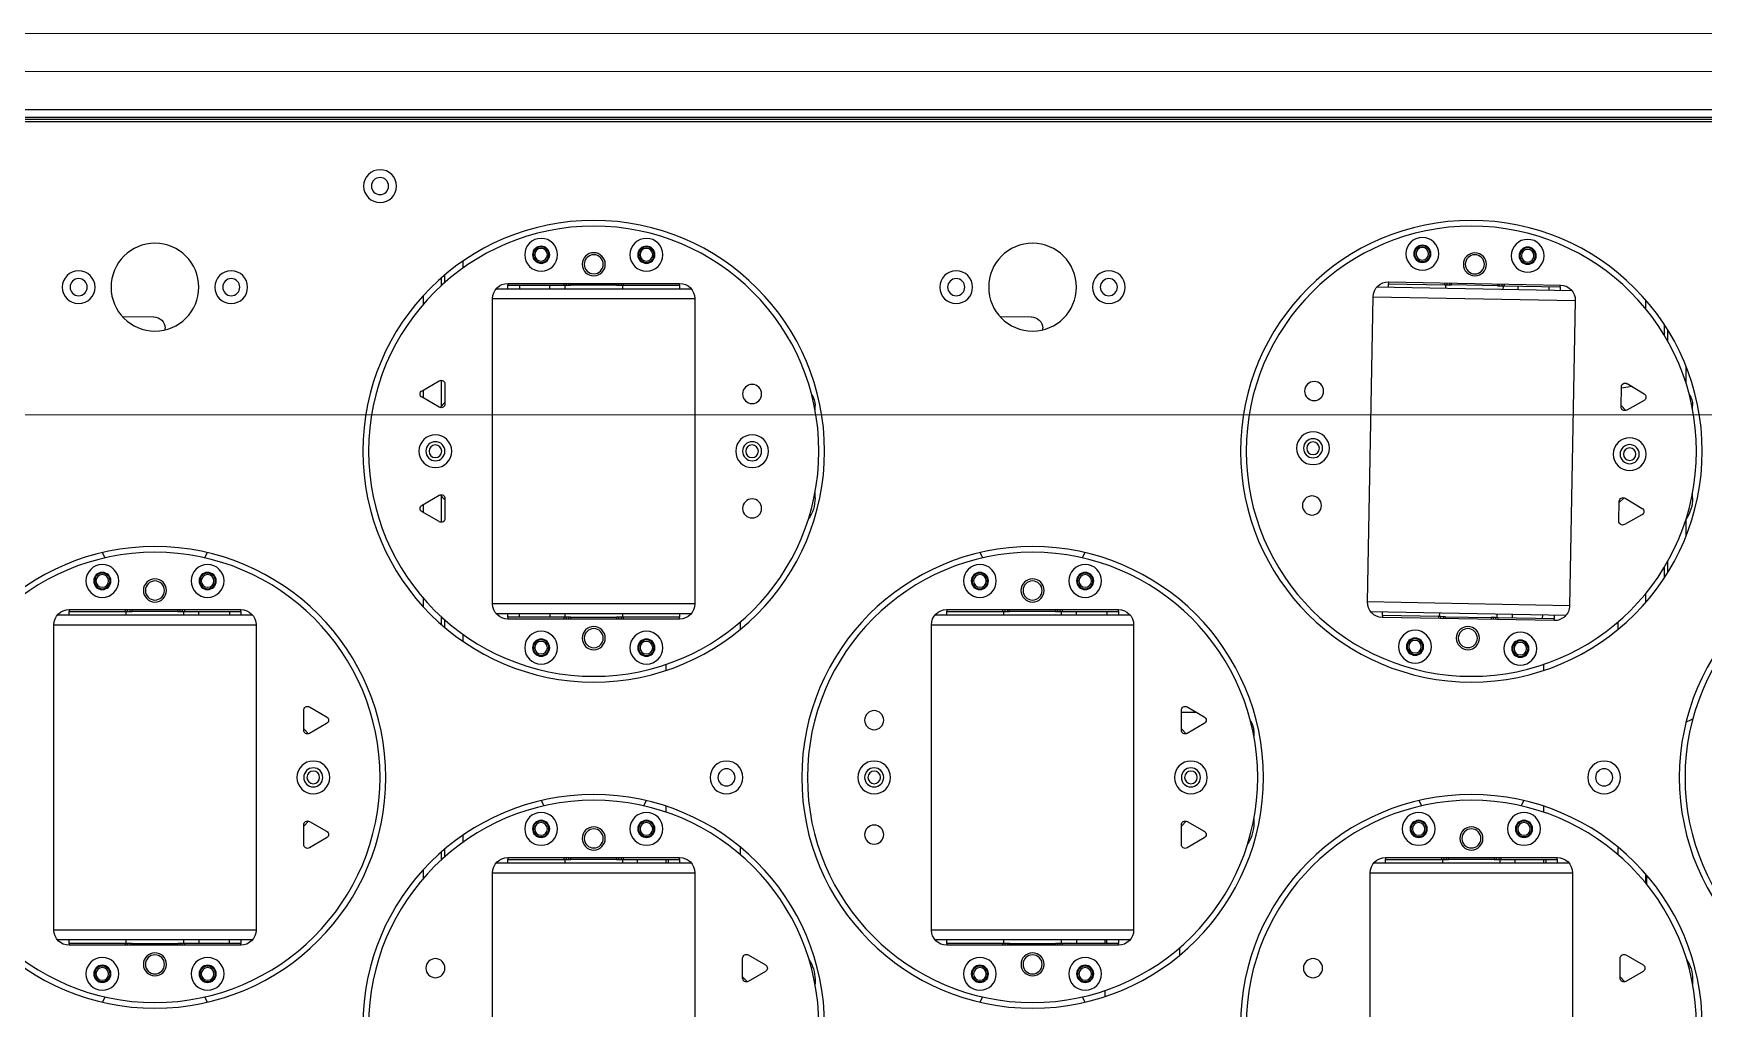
# Model space of a CAD drawing. Header units: millimetres. Extents: x 845401 to 948039, y 511594 to 550263.
# Drawn here: x 927700.8 to 928138.5, y 532336.1 to 532591.8 of the extents above; entities that cross this region are included whole.
import ezdxf

# ---------------------------------------------------------------- set-up
doc = ezdxf.new("R2010")
doc.units = ezdxf.units.MM
doc.layers.add('00', color=7, linetype='Continuous')
doc.layers.add('8101-0023040DXF_CONTINUOUS_LINE', color=7, linetype='Continuous', lineweight=18)
doc.layers.add('A-剖-0.10mm.......SECT-L01', color=255, linetype='Continuous', lineweight=18)

# ---------------------------------------------------------------- blocks, each defined once
blk = doc.blocks.new('1260包胶摆轮')
at = {"color": 7, "linetype": 'Continuous', "lineweight": 25}
for p, q in [((4842467.88, 878166.8), (4842467.88, 878086.8)), ((4842520.88, 878086.8), (4842520.88, 878166.8)), ((4842697.88, 878166.8), (4842697.88, 878086.8)), ((4842750.88, 878086.8), (4842750.88, 878166.8)), ((4842628.38, 878119.24), (4842628.38, 878117.66)), ((4842533.38, 878114.05), (4842534.64, 878115.36)), ((4842533.38, 878114.4), (4842533.38, 878109.2)), ((4842539.38, 878112.66), (4842534.88, 878115.26)), ((4842552.38, 878114.8), (4842552.38, 878115.96)), ((4842763.38, 878114.05), (4842764.64, 878115.36)), ((4842763.38, 878114.4), (4842763.38, 878109.2)), ((4842769.38, 878112.66), (4842764.88, 878115.26)), ((4842782.38, 878114.8), (4842782.38, 878115.96)), ((4842534.88, 878108.33), (4842539.38, 878110.93)), ((4842647.88, 878106.51), (4842647.88, 878108.47)), ((4842764.88, 878108.33), (4842769.38, 878110.93)), ((4842353.76, 878104.3), (4842405.01, 878104.3)), ((4842401.88, 878105.8), (4842356.88, 878105.8)), ((4842356.88, 878105.3), (4842356.88, 878105.8)), ((4842371.63, 878105.3), (4842356.88, 878105.3)), ((4842356.88, 878105.3), (4842356.88, 878104.3)), ((4842371.63, 878105.8), (4842371.63, 878105.3)), ((4842372.22, 878105.3), (4842371.63, 878105.3)), ((4842371.88, 878105.3), (4842371.88, 878104.3)), ((4842372.8, 878105.3), (4842372.22, 878105.3)), ((4842373.38, 878105.3), (4842372.8, 878105.3)), ((4842373.38, 878105.8), (4842373.38, 878105.3)), ((4842373.38, 878105.3), (4842385.38, 878105.3)), ((4842385.38, 878105.3), (4842385.38, 878105.8)), ((4842385.97, 878105.3), (4842385.38, 878105.3)), ((4842386.55, 878105.3), (4842385.97, 878105.3)), ((4842387.13, 878105.3), (4842386.55, 878105.3)), ((4842386.88, 878104.3), (4842386.88, 878105.3)), ((4842387.13, 878105.3), (4842387.13, 878105.8)), ((4842401.88, 878105.3), (4842387.13, 878105.3)), ((4842390.88, 878104.3), (4842390.88, 878105.3)), ((4842398.88, 878105.3), (4842398.88, 878104.3)), ((4842401.88, 878105.8), (4842401.88, 878105.3)), ((4842401.88, 878104.3), (4842401.88, 878105.3)), ((4842583.76, 878104.3), (4842635.01, 878104.3)), ((4842631.88, 878105.8), (4842586.88, 878105.8)), ((4842586.88, 878105.3), (4842586.88, 878105.8)), ((4842601.63, 878105.3), (4842586.88, 878105.3)), ((4842586.88, 878105.3), (4842586.88, 878104.3)), ((4842601.63, 878105.8), (4842601.63, 878105.3)), ((4842602.22, 878105.3), (4842601.63, 878105.3)), ((4842601.88, 878105.3), (4842601.88, 878104.3)), ((4842602.8, 878105.3), (4842602.22, 878105.3)), ((4842603.38, 878105.3), (4842602.8, 878105.3)), ((4842603.38, 878105.8), (4842603.38, 878105.3)), ((4842603.38, 878105.3), (4842615.38, 878105.3)), ((4842615.38, 878105.3), (4842615.38, 878105.8)), ((4842615.97, 878105.3), (4842615.38, 878105.3)), ((4842616.55, 878105.3), (4842615.97, 878105.3)), ((4842617.13, 878105.3), (4842616.55, 878105.3)), ((4842616.88, 878104.3), (4842616.88, 878105.3)), ((4842617.13, 878105.3), (4842617.13, 878105.8)), ((4842631.88, 878105.3), (4842617.13, 878105.3)), ((4842620.88, 878104.3), (4842620.88, 878105.3)), ((4842628.38, 878105.3), (4842628.38, 878104.3)), ((4842628.88, 878105.3), (4842628.88, 878104.3)), ((4842631.88, 878105.8), (4842631.88, 878105.3)), ((4842631.88, 878104.3), (4842631.88, 878105.3)), ((4842352.88, 878101.8), (4842352.88, 878021.8)), ((4842405.88, 878021.8), (4842405.88, 878101.8)), ((4842582.88, 878101.8), (4842582.88, 878021.8)), ((4842635.88, 878021.8), (4842635.88, 878101.8)), ((4842770.38, 878089.85), (4842770.38, 878087.5)), ((4842454.38, 878081.41), (4842454.38, 878083.43)), ((4842455.38, 878082.53), (4842455.38, 878080.55)), ((4842520.01, 878084.3), (4842468.76, 878084.3)), ((4842471.88, 878084.3), (4842471.88, 878083.3)), ((4842471.88, 878083.3), (4842486.63, 878083.3)), ((4842471.88, 878082.8), (4842471.88, 878083.3)), ((4842471.88, 878082.8), (4842516.88, 878082.8)), ((4842486.63, 878083.3), (4842486.63, 878082.8)), ((4842486.63, 878083.3), (4842487.22, 878083.3)), ((4842486.88, 878084.3), (4842486.88, 878083.3)), ((4842487.22, 878083.3), (4842487.8, 878083.3)), ((4842487.8, 878083.3), (4842488.38, 878083.3)), ((4842500.38, 878083.3), (4842488.38, 878083.3)), ((4842488.38, 878083.3), (4842488.38, 878082.8)), ((4842500.38, 878082.8), (4842500.38, 878083.3)), ((4842500.38, 878083.3), (4842500.97, 878083.3)), ((4842500.97, 878083.3), (4842501.55, 878083.3)), ((4842501.55, 878083.3), (4842502.13, 878083.3)), ((4842501.88, 878083.3), (4842501.88, 878084.3)), ((4842502.13, 878082.8), (4842502.13, 878083.3)), ((4842502.13, 878083.3), (4842516.88, 878083.3)), ((4842505.88, 878084.3), (4842505.88, 878083.3)), ((4842513.38, 878084.3), (4842513.38, 878083.3)), ((4842513.88, 878083.3), (4842513.88, 878084.3)), ((4842516.88, 878083.3), (4842516.88, 878084.3)), ((4842516.88, 878083.3), (4842516.88, 878082.8)), ((4842532.88, 878082.09), (4842532.88, 878080.13)), ((4842750.01, 878084.3), (4842698.76, 878084.3)), ((4842701.88, 878084.3), (4842701.88, 878083.3)), ((4842701.88, 878083.3), (4842716.63, 878083.3)), ((4842701.88, 878082.8), (4842701.88, 878083.3)), ((4842701.88, 878082.8), (4842746.88, 878082.8)), ((4842716.63, 878083.3), (4842716.63, 878082.8)), ((4842716.63, 878083.3), (4842717.22, 878083.3)), ((4842716.88, 878084.3), (4842716.88, 878083.3)), ((4842717.22, 878083.3), (4842717.8, 878083.3)), ((4842717.8, 878083.3), (4842718.38, 878083.3)), ((4842730.38, 878083.3), (4842718.38, 878083.3)), ((4842718.38, 878083.3), (4842718.38, 878082.8)), ((4842730.38, 878082.8), (4842730.38, 878083.3)), ((4842730.38, 878083.3), (4842730.97, 878083.3)), ((4842730.97, 878083.3), (4842731.55, 878083.3)), ((4842731.55, 878083.3), (4842732.13, 878083.3)), ((4842731.88, 878083.3), (4842731.88, 878084.3)), ((4842732.13, 878082.8), (4842732.13, 878083.3)), ((4842732.13, 878083.3), (4842746.88, 878083.3)), ((4842735.88, 878084.3), (4842735.88, 878083.3)), ((4842743.38, 878084.3), (4842743.38, 878083.3)), ((4842743.88, 878083.3), (4842743.88, 878084.3)), ((4842746.88, 878083.3), (4842746.88, 878084.3)), ((4842746.88, 878083.3), (4842746.88, 878082.8)), ((4842762.88, 878082.09), (4842762.88, 878080.13)), ((4842418.38, 878079.4), (4842418.38, 878074.2)), ((4842424.38, 878077.66), (4842419.88, 878080.26)), ((4842648.38, 878079.4), (4842648.38, 878074.2)), ((4842654.38, 878077.66), (4842649.88, 878080.26)), ((4842419.64, 878073.23), (4842418.38, 878074.54)), ((4842419.88, 878073.33), (4842424.38, 878075.93)), ((4842649.64, 878073.23), (4842648.38, 878074.54)), ((4842649.88, 878073.33), (4842654.38, 878075.93)), ((4842667.38, 878072.63), (4842667.38, 878073.8)), ((4842513.38, 878070.94), (4842513.38, 878069.36)), ((4842743.38, 878070.94), (4842743.38, 878069.36)), ((4842667.38, 878049.8), (4842667.38, 878050.96)), ((4842418.38, 878049.05), (4842419.64, 878050.36)), ((4842418.38, 878049.4), (4842418.38, 878044.2)), ((4842424.38, 878047.66), (4842419.88, 878050.26)), ((4842648.38, 878049.05), (4842649.64, 878050.36)), ((4842648.38, 878049.4), (4842648.38, 878044.2)), ((4842654.38, 878047.66), (4842649.88, 878050.26)), ((4842419.88, 878043.33), (4842424.38, 878045.93)), ((4842652.42, 878044.8), (4842648.38, 878044.8)), ((4842649.88, 878043.33), (4842654.38, 878045.93)), ((4842513.38, 878033.74), (4842513.38, 878032.16)), ((4842743.38, 878033.74), (4842743.38, 878032.16)), ((4842454.38, 878019.67), (4842454.38, 878021.69)), ((4842455.38, 878022.55), (4842455.38, 878020.57)), ((4842516.88, 878020.3), (4842471.88, 878020.3)), ((4842471.88, 878019.8), (4842471.88, 878020.3)), ((4842486.63, 878019.8), (4842471.88, 878019.8)), ((4842471.88, 878019.8), (4842471.88, 878018.8)), ((4842474.88, 878019.8), (4842474.88, 878018.8)), ((4842482.88, 878018.8), (4842482.88, 878019.8)), ((4842486.63, 878020.3), (4842486.63, 878019.8)), ((4842487.22, 878019.8), (4842486.63, 878019.8)), ((4842486.88, 878019.8), (4842486.88, 878018.8)), ((4842487.79, 878019.8), (4842487.22, 878019.8)), ((4842488.38, 878019.8), (4842487.79, 878019.8)), ((4842488.38, 878020.3), (4842488.38, 878019.8)), ((4842488.38, 878019.8), (4842500.38, 878019.8)), ((4842500.38, 878019.8), (4842500.38, 878020.3)), ((4842500.97, 878019.8), (4842500.38, 878019.8)), ((4842501.54, 878019.8), (4842500.97, 878019.8)), ((4842502.13, 878019.8), (4842501.54, 878019.8)), ((4842501.88, 878018.8), (4842501.88, 878019.8)), ((4842502.13, 878019.8), (4842502.13, 878020.3)), ((4842516.88, 878019.8), (4842502.13, 878019.8)), ((4842516.88, 878020.3), (4842516.88, 878019.8)), ((4842516.88, 878018.8), (4842516.88, 878019.8)), ((4842532.88, 878022.97), (4842532.88, 878021.01)), ((4842746.05, 878020.71), (4842701.06, 878019.87)), ((4842701.07, 878019.37), (4842701.06, 878019.87)), ((4842715.81, 878020.15), (4842715.82, 878019.65)), ((4842717.56, 878020.18), (4842717.57, 878019.68)), ((4842717.57, 878019.68), (4842729.57, 878019.9)), ((4842729.57, 878019.9), (4842729.56, 878020.4)), ((4842730.15, 878019.91), (4842729.57, 878019.9)), ((4842730.73, 878019.92), (4842730.15, 878019.91)), ((4842731.32, 878019.94), (4842730.73, 878019.92)), ((4842731.08, 878018.93), (4842731.07, 878019.93)), ((4842731.32, 878019.94), (4842731.31, 878020.44)), ((4842746.06, 878020.21), (4842731.32, 878019.94)), ((4842735.08, 878019.01), (4842735.07, 878020.01)), ((4842743.06, 878020.15), (4842743.08, 878019.16)), ((4842746.05, 878020.71), (4842746.06, 878020.21)), ((4842746.08, 878019.21), (4842746.06, 878020.21)), ((4842762.88, 878022.97), (4842762.88, 878021.01)), ((4842405.01, 878019.3), (4842353.76, 878019.3)), ((4842356.88, 878019.3), (4842356.88, 878018.3)), ((4842356.88, 878017.8), (4842356.88, 878018.3)), ((4842356.88, 878018.3), (4842371.63, 878018.3)), ((4842356.88, 878017.8), (4842401.88, 878017.8)), ((4842371.63, 878018.3), (4842371.63, 878017.8)), ((4842371.63, 878018.3), (4842372.22, 878018.3)), ((4842371.88, 878019.3), (4842371.88, 878018.3)), ((4842372.22, 878018.3), (4842372.8, 878018.3)), ((4842372.8, 878018.3), (4842373.38, 878018.3)), ((4842385.38, 878018.3), (4842373.38, 878018.3)), ((4842373.38, 878018.3), (4842373.38, 878017.8)), ((4842385.38, 878017.8), (4842385.38, 878018.3)), ((4842385.38, 878018.3), (4842385.97, 878018.3)), ((4842385.97, 878018.3), (4842386.55, 878018.3)), ((4842386.55, 878018.3), (4842387.13, 878018.3)), ((4842386.88, 878018.3), (4842386.88, 878019.3)), ((4842387.13, 878017.8), (4842387.13, 878018.3)), ((4842387.13, 878018.3), (4842401.88, 878018.3)), ((4842390.88, 878019.3), (4842390.88, 878018.3)), ((4842398.88, 878018.3), (4842398.88, 878019.3)), ((4842401.88, 878018.3), (4842401.88, 878019.3)), ((4842401.88, 878018.3), (4842401.88, 878017.8)), ((4842467.88, 878016.3), (4842467.88, 877936.3)), ((4842468.76, 878018.8), (4842520, 878018.8)), ((4842520.88, 877936.3), (4842520.88, 878016.3)), ((4842635.01, 878019.3), (4842583.76, 878019.3)), ((4842586.88, 878019.3), (4842586.88, 878018.3)), ((4842586.88, 878018.3), (4842601.63, 878018.3)), ((4842586.88, 878017.8), (4842586.88, 878018.3)), ((4842586.88, 878017.8), (4842631.88, 878017.8)), ((4842601.63, 878018.3), (4842601.63, 878017.8)), ((4842601.63, 878018.3), (4842602.22, 878018.3)), ((4842601.88, 878019.3), (4842601.88, 878018.3)), ((4842602.22, 878018.3), (4842602.8, 878018.3)), ((4842602.8, 878018.3), (4842603.38, 878018.3)), ((4842615.38, 878018.3), (4842603.38, 878018.3)), ((4842603.38, 878018.3), (4842603.38, 878017.8)), ((4842615.38, 878017.8), (4842615.38, 878018.3)), ((4842615.38, 878018.3), (4842615.97, 878018.3)), ((4842615.97, 878018.3), (4842616.55, 878018.3)), ((4842616.55, 878018.3), (4842617.13, 878018.3)), ((4842616.88, 878018.3), (4842616.88, 878019.3)), ((4842617.13, 878017.8), (4842617.13, 878018.3)), ((4842617.13, 878018.3), (4842631.88, 878018.3)), ((4842620.88, 878019.3), (4842620.88, 878018.3)), ((4842628.88, 878018.3), (4842628.88, 878019.3)), ((4842631.88, 878018.3), (4842631.88, 878019.3)), ((4842631.88, 878018.3), (4842631.88, 878017.8)), ((4842697.14, 878015.8), (4842698.63, 877935.81)), ((4842697.97, 878018.31), (4842749.2, 878019.27)), ((4842715.82, 878019.65), (4842701.07, 878019.37)), ((4842701.07, 878019.37), (4842701.09, 878018.37)), ((4842716.4, 878019.66), (4842715.82, 878019.65)), ((4842716.07, 878019.65), (4842716.09, 878018.65)), ((4842716.98, 878019.67), (4842716.4, 878019.66)), ((4842717.57, 878019.68), (4842716.98, 878019.67)), ((4842751.62, 877936.8), (4842750.13, 878016.79)), ((4842774.89, 878006.8), (4842774.89, 878009.61)), ((4842775.89, 878008.04), (4842775.89, 878005.07)), ((4842453.88, 877994.76), (4842449.38, 877992.16)), ((4842454.38, 877988), (4842454.38, 877994.9)), ((4842455.38, 877988.7), (4842455.38, 877993.9)), ((4842763.04, 877994.62), (4842763.14, 877989.43)), ((4842769.08, 877993), (4842764.53, 877995.52)), ((4842449.38, 877990.43), (4842453.88, 877987.83)), ((4842764.41, 877988.48), (4842763.14, 877989.77)), ((4842764.66, 877988.59), (4842769.11, 877991.27)), ((4842455.38, 877989.04), (4842454.13, 877987.73)), ((4842552.38, 877988.55), (4842552.38, 877987.11)), ((4842782.38, 877988.55), (4842782.38, 877987.11)), ((4842453.88, 877964.76), (4842449.38, 877962.16)), ((4842454.13, 877964.86), (4842455.38, 877963.55)), ((4842454.38, 877957.7), (4842454.38, 877964.6)), ((4842455.38, 877958.7), (4842455.38, 877963.9)), ((4842552.38, 877965.48), (4842552.38, 877964.3)), ((4842763.61, 877964.29), (4842764.84, 877965.62)), ((4842763.61, 877964.63), (4842763.7, 877959.43)), ((4842769.64, 877963.01), (4842765.09, 877965.52)), ((4842782.38, 877965.48), (4842782.38, 877964.3)), ((4842449.38, 877960.43), (4842453.88, 877957.83)), ((4842765.22, 877958.59), (4842769.67, 877961.28)), ((4842774.89, 877942.99), (4842774.89, 877945.8)), ((4842775.89, 877947.52), (4842775.89, 877944.55)), ((4842379.02, 877941.09), (4842371.02, 877941.2)), ((4842382.07, 877944.48), (4842382.06, 877944.05)), ((4842609.02, 877941.09), (4842601.02, 877941.2)), ((4842612.07, 877944.48), (4842612.06, 877944.05)), ((4842454.38, 877930.91), (4842454.38, 877932.93)), ((4842454.38, 877932.8), (4842454.52, 877932.8)), ((4842520, 877933.8), (4842468.76, 877933.8)), ((4842471.88, 877933.8), (4842471.88, 877932.8)), ((4842471.88, 877932.3), (4842471.88, 877932.8)), ((4842471.88, 877932.8), (4842486.63, 877932.8)), ((4842471.88, 877932.3), (4842516.88, 877932.3)), ((4842474.88, 877932.8), (4842474.88, 877933.8)), ((4842482.88, 877933.8), (4842482.88, 877932.8)), ((4842486.63, 877932.8), (4842486.63, 877932.3)), ((4842486.63, 877932.8), (4842487.22, 877932.8)), ((4842486.88, 877933.8), (4842486.88, 877932.8)), ((4842487.22, 877932.8), (4842487.79, 877932.8)), ((4842487.79, 877932.8), (4842488.38, 877932.8)), ((4842500.38, 877932.8), (4842488.38, 877932.8)), ((4842488.38, 877932.8), (4842488.38, 877932.3)), ((4842500.38, 877932.3), (4842500.38, 877932.8)), ((4842500.38, 877932.8), (4842500.97, 877932.8)), ((4842500.97, 877932.8), (4842501.54, 877932.8)), ((4842501.54, 877932.8), (4842502.13, 877932.8)), ((4842501.88, 877932.8), (4842501.88, 877933.8)), ((4842502.13, 877932.8), (4842516.88, 877932.8)), ((4842502.13, 877932.3), (4842502.13, 877932.8)), ((4842516.88, 877932.8), (4842516.88, 877933.8)), ((4842516.88, 877932.8), (4842516.88, 877932.3)), ((4842750.79, 877934.28), (4842699.56, 877933.33)), ((4842702.68, 877933.39), (4842702.7, 877932.39)), ((4842702.7, 877932.39), (4842717.44, 877932.66)), ((4842702.71, 877931.89), (4842702.7, 877932.39)), ((4842702.71, 877931.89), (4842747.7, 877932.73)), ((4842717.44, 877932.66), (4842718.03, 877932.67)), ((4842717.44, 877932.66), (4842717.45, 877932.16)), ((4842717.68, 877933.67), (4842717.69, 877932.67)), ((4842718.03, 877932.67), (4842718.61, 877932.68)), ((4842718.61, 877932.68), (4842719.19, 877932.69)), ((4842731.19, 877932.92), (4842719.19, 877932.69)), ((4842719.19, 877932.69), (4842719.2, 877932.19)), ((4842731.19, 877932.92), (4842731.78, 877932.93)), ((4842731.2, 877932.42), (4842731.19, 877932.92)), ((4842731.78, 877932.93), (4842732.36, 877932.94)), ((4842732.36, 877932.94), (4842732.94, 877932.95)), ((4842732.69, 877932.95), (4842732.67, 877933.95)), ((4842732.94, 877932.95), (4842747.69, 877933.23)), ((4842732.95, 877932.45), (4842732.94, 877932.95)), ((4842736.67, 877934.02), (4842736.69, 877933.02)), ((4842744.69, 877933.17), (4842744.67, 877934.17)), ((4842747.69, 877933.23), (4842747.67, 877934.23)), ((4842747.69, 877933.23), (4842747.7, 877932.73)), ((4842455.38, 877932.03), (4842455.38, 877930.05)), ((4841954.98, 877889.9), (4843148.78, 877889.9)), ((4843148.18, 877886.8), (4841955.59, 877886.8))]:
    blk.add_line(p, q, dxfattribs=at)
at = {"color": 8, "linetype": 'Continuous', "lineweight": 25}
for p, q in [((4842372.22, 878105.8), (4842372.22, 878105.3)), ((4842372.8, 878105.3), (4842372.8, 878105.8)), ((4842385.97, 878105.8), (4842385.97, 878105.3)), ((4842386.55, 878105.3), (4842386.55, 878105.8)), ((4842602.22, 878105.8), (4842602.22, 878105.3)), ((4842602.8, 878105.3), (4842602.8, 878105.8)), ((4842615.97, 878105.8), (4842615.97, 878105.3)), ((4842616.55, 878105.3), (4842616.55, 878105.8)), ((4842405.88, 878101.8), (4842352.88, 878101.8)), ((4842635.88, 878101.8), (4842582.88, 878101.8)), ((4842449.64, 878086.07), (4842449.64, 878088.34)), ((4842467.88, 878086.8), (4842520.88, 878086.8)), ((4842697.88, 878086.8), (4842750.88, 878086.8)), ((4842770.15, 878089.56), (4842770.15, 878087.23)), ((4842487.22, 878083.3), (4842487.22, 878082.8)), ((4842487.8, 878082.8), (4842487.8, 878083.3)), ((4842500.97, 878083.3), (4842500.97, 878082.8)), ((4842501.55, 878082.8), (4842501.55, 878083.3)), ((4842717.22, 878083.3), (4842717.22, 878082.8)), ((4842717.8, 878082.8), (4842717.8, 878083.3)), ((4842730.97, 878083.3), (4842730.97, 878082.8)), ((4842731.55, 878082.8), (4842731.55, 878083.3)), ((4842460.12, 878078.77), (4842460.12, 878076.94)), ((4842460.12, 878026.16), (4842460.12, 878024.33)), ((4842352.88, 878021.8), (4842405.88, 878021.8)), ((4842487.22, 878020.3), (4842487.22, 878019.8)), ((4842487.79, 878019.8), (4842487.79, 878020.3)), ((4842500.97, 878020.3), (4842500.97, 878019.8)), ((4842501.54, 878019.8), (4842501.54, 878020.3)), ((4842582.88, 878021.8), (4842635.88, 878021.8)), ((4842716.4, 878020.16), (4842716.4, 878019.66)), ((4842716.98, 878019.67), (4842716.97, 878020.17)), ((4842730.14, 878020.41), (4842730.15, 878019.91)), ((4842730.73, 878019.92), (4842730.72, 878020.42)), ((4842372.22, 878018.3), (4842372.22, 878017.8)), ((4842372.8, 878017.8), (4842372.8, 878018.3)), ((4842385.97, 878018.3), (4842385.97, 878017.8)), ((4842386.55, 878017.8), (4842386.55, 878018.3)), ((4842449.64, 878014.76), (4842449.64, 878017.02)), ((4842520.88, 878016.3), (4842467.88, 878016.3)), ((4842602.22, 878018.3), (4842602.22, 878017.8)), ((4842602.8, 878017.8), (4842602.8, 878018.3)), ((4842615.97, 878018.3), (4842615.97, 878017.8)), ((4842616.55, 878017.8), (4842616.55, 878018.3)), ((4842750.13, 878016.79), (4842697.14, 878015.8)), ((4842770.15, 878015.87), (4842770.15, 878013.53)), ((4842780.62, 877994.13), (4842780.62, 877998.6)), ((4842449.64, 877990.28), (4842449.64, 877992.32)), ((4842449.64, 877960.28), (4842449.64, 877962.32)), ((4842780.62, 877954), (4842780.62, 877958.47)), ((4842449.64, 877935.57), (4842449.64, 877937.83)), ((4842698.63, 877935.81), (4842751.62, 877936.8)), ((4842770.15, 877939.07), (4842770.15, 877936.73)), ((4842467.88, 877936.3), (4842520.88, 877936.3)), ((4842487.22, 877932.8), (4842487.22, 877932.3)), ((4842487.79, 877932.3), (4842487.79, 877932.8)), ((4842500.97, 877932.8), (4842500.97, 877932.3)), ((4842501.54, 877932.3), (4842501.54, 877932.8)), ((4842718.03, 877932.67), (4842718.04, 877932.17)), ((4842718.62, 877932.18), (4842718.61, 877932.68)), ((4842731.78, 877932.93), (4842731.79, 877932.43)), ((4842732.37, 877932.44), (4842732.36, 877932.94)), ((4842460.12, 877928.27), (4842460.12, 877926.44))]:
    blk.add_line(p, q, dxfattribs=at)
at = {"color": 7, "linetype": 'Continuous', "lineweight": 25, "flags": 128}
for points in [[(4842365.67, 878120.72), (4842365.69, 878120.66), (4842366.36, 878119.34)], [(4842392.4, 878119.34), (4842393.07, 878120.66), (4842393.1, 878120.72)], [(4842595.67, 878120.72), (4842595.69, 878120.66), (4842596.36, 878119.34)], [(4842622.4, 878119.34), (4842623.07, 878120.66), (4842623.1, 878120.72)], [(4842481.36, 878069.25), (4842481.2, 878068.96), (4842480.67, 878067.87)], [(4842508.1, 878067.87), (4842507.56, 878068.96), (4842507.4, 878069.25)], [(4842711.36, 878069.25), (4842711.2, 878068.96), (4842710.67, 878067.87)], [(4842738.1, 878067.87), (4842737.56, 878068.96), (4842737.4, 878069.25)], [(4842780.62, 878047.34), (4842782.08, 878046.61), (4842782.41, 878046.45)], [(4842366.36, 878004.25), (4842366.2, 878003.96), (4842365.67, 878002.87)], [(4842393.1, 878002.87), (4842392.56, 878003.96), (4842392.4, 878004.25)], [(4842596.36, 878004.25), (4842596.2, 878003.96), (4842595.67, 878002.87)], [(4842623.1, 878002.87), (4842622.56, 878003.96), (4842622.4, 878004.25)], [(4842766.5, 877959.37), (4842765.37, 877959.48), (4842763.7, 877959.74)]]:
    blk.add_lwpolyline(points, dxfattribs=at)
at = {"color": 7, "linetype": 'Continuous', "lineweight": 25}
for centre, radius in [((4842494.38, 878126.8), 60.5), ((4842724.38, 878126.8), 60.5), ((4842494.38, 878126.8), 59), ((4842724.38, 878126.8), 59), ((4842379.38, 878061.8), 60.5), ((4842379.38, 878061.8), 59), ((4842609.38, 878061.8), 60.5), ((4842609.38, 878061.8), 59), ((4842839.38, 878061.8), 60.5), ((4842839.38, 878061.8), 59), ((4842365.58, 878113.3), 4.3), ((4842393.18, 878113.3), 4.3), ((4842595.58, 878113.3), 4.3), ((4842623.18, 878113.3), 4.3), ((4842365.58, 878113.3), 2.25), ((4842365.58, 878113.3), 2.03), ((4842365.58, 878113.3), 1.65), ((4842379.38, 878110.8), 3.02), ((4842379.38, 878110.8), 2.5), ((4842393.18, 878113.3), 2.25), ((4842393.18, 878113.3), 2.03), ((4842393.18, 878113.3), 1.65), ((4842452.88, 878111.8), 2.5), ((4842595.58, 878113.3), 2.25), ((4842595.58, 878113.3), 2.03), ((4842595.58, 878113.3), 1.65), ((4842609.38, 878110.8), 3.02), ((4842609.38, 878110.8), 2.5), ((4842623.18, 878113.3), 2.25), ((4842623.18, 878113.3), 2.03), ((4842623.18, 878113.3), 1.65), ((4842682.88, 878111.8), 2.5), ((4842480.58, 878075.3), 4.3), ((4842480.58, 878075.3), 2.25), ((4842480.58, 878075.3), 2.03), ((4842480.58, 878075.3), 1.65), ((4842494.38, 878077.8), 3.03), ((4842494.38, 878077.8), 2.5), ((4842508.18, 878075.3), 4.3), ((4842508.18, 878075.3), 2.25), ((4842508.18, 878075.3), 2.03), ((4842508.18, 878075.3), 1.65), ((4842567.88, 878076.8), 2.5), ((4842710.58, 878075.3), 4.3), ((4842710.58, 878075.3), 2.25), ((4842710.58, 878075.3), 2.03), ((4842710.58, 878075.3), 1.65), ((4842724.38, 878077.8), 3.03), ((4842724.38, 878077.8), 2.5), ((4842738.18, 878075.3), 4.3), ((4842738.18, 878075.3), 2.25), ((4842738.18, 878075.3), 2.03), ((4842738.18, 878075.3), 1.65), ((4842420.88, 878061.8), 4.3), ((4842420.88, 878061.8), 2.5), ((4842529.17, 878061.8), 4.3), ((4842529.17, 878061.8), 2.25), ((4842567.88, 878061.8), 4.3), ((4842567.88, 878061.8), 2.5), ((4842650.88, 878061.8), 4.3), ((4842650.88, 878061.8), 2.5), ((4842759.17, 878061.8), 4.3), ((4842759.17, 878061.8), 2.25), ((4842420.88, 878061.8), 1.65), ((4842567.88, 878061.8), 1.65), ((4842650.88, 878061.8), 1.65), ((4842567.88, 878046.8), 2.5), ((4842494.38, 877976.3), 60.5), ((4842494.38, 877976.3), 59), ((4842724.38, 877976.3), 60.5), ((4842724.38, 877976.3), 59), ((4842480.58, 878027.8), 4.3), ((4842480.58, 878027.8), 2.25), ((4842480.58, 878027.8), 2.03), ((4842480.58, 878027.8), 1.65), ((4842508.18, 878027.8), 4.3), ((4842508.18, 878027.8), 2.25), ((4842508.18, 878027.8), 2.03), ((4842508.18, 878027.8), 1.65), ((4842709.62, 878027.53), 4.3), ((4842709.62, 878027.53), 2.25), ((4842709.62, 878027.53), 2.03), ((4842709.62, 878027.53), 1.65), ((4842737.22, 878028.05), 4.3), ((4842737.22, 878028.05), 2.25), ((4842737.22, 878028.05), 2.02), ((4842737.22, 878028.05), 1.65), ((4842494.38, 878025.3), 3.03), ((4842494.38, 878025.3), 2.5), ((4842723.46, 878025.29), 3.03), ((4842723.46, 878025.29), 2.5), ((4842379.38, 878012.8), 3.03), ((4842609.38, 878012.8), 3.03), ((4842365.58, 878010.3), 4.3), ((4842365.58, 878010.3), 2.25), ((4842365.58, 878010.3), 2.03), ((4842365.58, 878010.3), 1.65), ((4842379.38, 878012.8), 2.5), ((4842393.18, 878010.3), 4.3), ((4842393.18, 878010.3), 2.25), ((4842393.18, 878010.3), 2.03), ((4842393.18, 878010.3), 1.65), ((4842595.58, 878010.3), 4.3), ((4842595.58, 878010.3), 2.25), ((4842595.58, 878010.3), 2.03), ((4842595.58, 878010.3), 1.65), ((4842609.38, 878012.8), 2.5), ((4842623.18, 878010.3), 4.3), ((4842623.18, 878010.3), 2.25), ((4842623.18, 878010.3), 2.03), ((4842623.18, 878010.3), 1.65), ((4842535.88, 877991.3), 2.5), ((4842682.61, 877990.52), 2.5), ((4842452.88, 877976.3), 4.3), ((4842535.88, 877976.3), 4.3), ((4842765.87, 877977.07), 4.3), ((4842452.88, 877976.3), 2.5), ((4842452.88, 877976.3), 1.65), ((4842535.88, 877976.3), 2.5), ((4842535.88, 877976.3), 1.65), ((4842682.89, 877975.52), 4.3), ((4842682.89, 877975.52), 2.5), ((4842682.89, 877975.52), 1.65), ((4842765.87, 877977.07), 2.5), ((4842765.87, 877977.07), 1.65), ((4842535.88, 877961.3), 2.5), ((4842683.17, 877960.53), 2.5), ((4842379.38, 877933.3), 11.5), ((4842609.38, 877933.3), 11.5), ((4842359.38, 877933.3), 4.3), ((4842399.38, 877933.3), 4.3), ((4842589.38, 877933.3), 4.3), ((4842629.38, 877933.3), 4.3), ((4842359.38, 877933.3), 2.25), ((4842399.38, 877933.3), 2.25), ((4842589.38, 877933.3), 2.25), ((4842629.38, 877933.3), 2.25), ((4842480.58, 877924.8), 4.3), ((4842494.38, 877927.3), 3.03), ((4842494.38, 877927.3), 2.5), ((4842508.18, 877924.8), 4.3), ((4842711.54, 877924.55), 4.3), ((4842725.3, 877927.31), 3.02), ((4842725.3, 877927.31), 2.5), ((4842739.14, 877925.06), 4.3), ((4842480.58, 877924.8), 2.25), ((4842480.58, 877924.8), 2.02), ((4842480.58, 877924.8), 1.65), ((4842508.18, 877924.8), 2.25), ((4842508.18, 877924.8), 2.02), ((4842508.18, 877924.8), 1.65), ((4842711.54, 877924.55), 2.25), ((4842711.54, 877924.55), 2.03), ((4842711.54, 877924.55), 1.65), ((4842739.14, 877925.06), 2.25), ((4842739.14, 877925.06), 2.03), ((4842739.14, 877925.06), 1.65), ((4842438.38, 877906.8), 4.3), ((4842438.38, 877906.8), 2.25)]:
    blk.add_circle(centre, radius, dxfattribs=at)
for centre, radius, start, end in [((4842534.38, 878114.4), 1, 60, 180), ((4842538.88, 878111.8), 1, 300, 60), ((4842542.63, 878114.8), 9.75, 326.5886, 0), ((4842764.38, 878114.4), 1, 60, 180), ((4842768.88, 878111.8), 1, 300, 60), ((4842772.63, 878114.8), 9.75, 326.5886, 0), ((4842534.38, 878109.2), 1, 180, 300), ((4842764.38, 878109.2), 1, 180, 300), ((4842356.88, 878101.8), 4, 90, 180), ((4842401.88, 878101.8), 4, 0, 90), ((4842586.88, 878101.8), 4, 90, 180), ((4842631.88, 878101.8), 4, 0, 90), ((4842471.88, 878086.8), 4, 180, 270), ((4842516.88, 878086.8), 4, 270, 0), ((4842701.88, 878086.8), 4, 180, 270), ((4842746.88, 878086.8), 4, 270, 0), ((4842419.38, 878079.4), 1, 60, 180), ((4842423.88, 878076.8), 1, 300, 60), ((4842649.38, 878079.4), 1, 60, 180), ((4842653.88, 878076.8), 1, 300, 60), ((4842657.63, 878073.8), 9.75, 0, 33.4114), ((4842419.38, 878074.2), 1, 180, 300), ((4842649.38, 878074.2), 1, 180, 300), ((4842419.38, 878049.4), 1, 60, 180), ((4842423.88, 878046.8), 1, 300, 60), ((4842649.38, 878049.4), 1, 60, 180), ((4842653.88, 878046.8), 1, 300, 60), ((4842662.38, 878049.8), 5, 325.1077, 0), ((4842419.38, 878044.2), 1, 180, 300), ((4842649.38, 878044.2), 1, 180, 300), ((4842356.88, 878021.8), 4, 180, 270), ((4842401.88, 878021.8), 4, 270, 0), ((4842471.88, 878016.3), 4, 90, 180), ((4842516.88, 878016.3), 4, 0, 90), ((4842586.88, 878021.8), 4, 180, 270), ((4842631.88, 878021.8), 4, 270, 0), ((4842701.14, 878015.87), 4, 91.0706, 181.0706), ((4842746.13, 878016.71), 4, 1.0706, 91.0706), ((4842454.38, 877993.9), 1, 0, 120), ((4842542.63, 877988.55), 9.75, 0, 34.9867), ((4842764.04, 877994.64), 1, 61.0706, 181.0706), ((4842772.63, 877988.55), 9.75, 0, 34.9867), ((4842449.88, 877991.3), 1, 120, 240), ((4842764.14, 877989.45), 1, 181.0706, 301.0706), ((4842768.59, 877992.13), 1, 301.0706, 61.0706), ((4842454.38, 877988.7), 1, 240, 0), ((4842454.38, 877963.9), 1, 0, 120), ((4842547.38, 877964.3), 5, 325.0056, 0), ((4842764.6, 877964.65), 1, 61.0706, 181.0706), ((4842769.15, 877962.13), 1, 301.0706, 61.0706), ((4842777.38, 877964.3), 5, 325.0056, 0), ((4842449.88, 877961.3), 1, 120, 240), ((4842454.38, 877958.7), 1, 240, 0), ((4842764.7, 877959.45), 1, 181.0706, 301.0706), ((4842379.06, 877944.09), 3, 269.2217, 359.2217), ((4842609.06, 877944.09), 3, 269.2217, 359.2217), ((4842747.62, 877936.73), 4, 271.0706, 1.0706), ((4842471.88, 877936.3), 4, 180, 270), ((4842516.88, 877936.3), 4, 270, 0), ((4842702.63, 877935.88), 4, 181.0706, 271.0706)]:
    blk.add_arc(centre, radius, start, end, dxfattribs=at)
blk = doc.blocks.new('小盘摆轮加过渡板')
at = {"layer": 'A-剖-0.10mm.......SECT-L01', "color": 4}
for points in [[(735451.26, 342660.57), (734251.26, 342660.57), (734251.26, 341382.62), (735451.26, 341382.62)], [(735451.26, 342650.57), (734251.26, 342650.57), (734251.26, 341390.57), (735451.26, 341390.57)]]:
    blk.add_lwpolyline(points, close=True, dxfattribs=at)
at = {"layer": 'A-剖-0.10mm.......SECT-L01', "color": 1, "xscale": -1, "rotation": 180}
blk.add_blockref('1260包胶摆轮', (-4107700.62, 1220537.36), dxfattribs=at)
blk = doc.blocks.new('G$C0940C817')
at = {"linetype": 'Continuous', "lineweight": 25}
for p, q in [((2240.15, 2119.5), (40.15, 2119.5)), ((799.8, 2120), (1480.5, 2120)), ((1480.5, 2120), (1654.09, 2120)), ((1654.09, 2120), (2040.15, 2120))]:
    blk.add_line(p, q, dxfattribs=at)
blk = doc.blocks.new('螺旋滑槽3-1')
at = {"rotation": 180}
blk.add_blockref('G$C0940C817', (1175202.3, 1943851.67, 12.94), dxfattribs=at)
blk = doc.blocks.new('A$C61054E4C')
at = {"layer": '8101-0023040DXF_CONTINUOUS_LINE', "color": 2, "xscale": -1, "rotation": 270}
blk.add_blockref('螺旋滑槽3-1', (-1942170.58, -1172882.2, -12.94), dxfattribs=at)
blk = doc.blocks.new('C线')
at = {"rotation": 90.00000000000021}
blk.add_blockref('A$C61054E4C', (1010504.96, 471845.94), dxfattribs=at)
blk.add_blockref('小盘摆轮加过渡板', (274923.7, 128758.97, 25.38))
blk = doc.blocks.new('BC线平台')
at = {"layer": 'A-剖-0.10mm.......SECT-L01', "color": 2, "elevation": 0.98}
blk.add_lwpolyline([(776874.46, 364450.44), (808174.13, 364450.46), (808174.13, 364550.46), (776874.46, 364550.44)], close=True, dxfattribs=at)

msp = doc.modelspace()

# ---------------------------------------------------------------- block references
at = {"layer": '00'}
for name, p in [('BC线平台', (120688.34, 168041.31, -0.98)), ('C线', (-81869.83, 61162.22))]:
    msp.add_blockref(name, p, dxfattribs=at)

doc.saveas('drawing.dxf')
